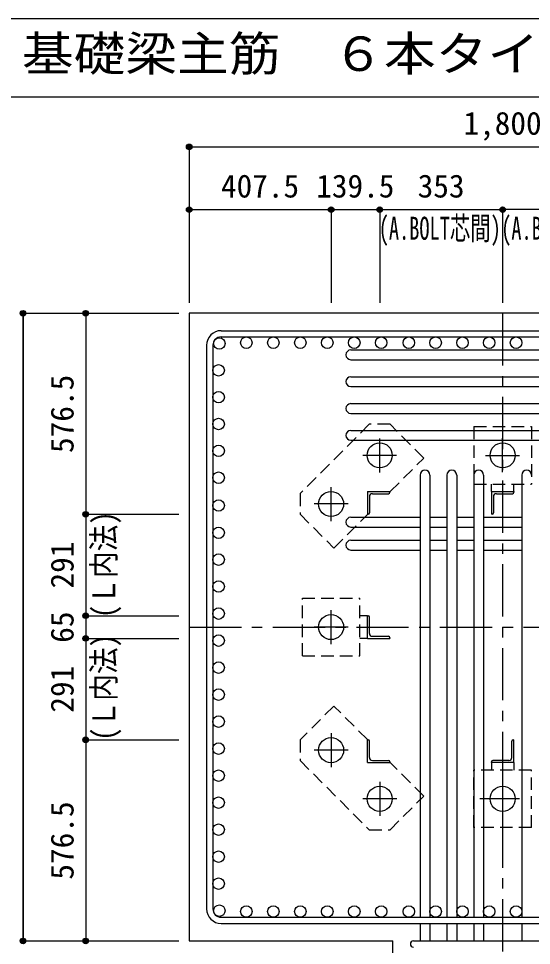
# Model space of a CAD drawing. Units: millimetres at full size, sheet at 1:30. Extents: x -5973 to 5954, y -4195 to 4201.
# Drawn here: x -837 to 635, y 1543 to 4201 of the extents above; entities that cross this region are included whole.
import ezdxf
from ezdxf.enums import TextEntityAlignment as Align

# ---------------------------------------------------------------- set-up
doc = ezdxf.new("R2010")
doc.units = ezdxf.units.MM
doc.header["$LTSCALE"] = 30
doc.header["$PDMODE"] = 32
doc.header["$PDSIZE"] = 15
doc.linetypes.add('CHAIN1', pattern=[8, 5, -1, 1, -1])
doc.linetypes.add('DASHED1', pattern=[1.8, 1.2, -0.6])
for name, color, linetype in [('0-1_躯体線', 2, 'Continuous'), ('0-2_アンカーボルト', 4, 'CHAIN1'), ('0-3_立上り筋', 3, 'Continuous'), ('0-4_フープ筋', 7, 'Continuous'), ('0-5_基礎梁筋', 7, 'Continuous'), ('0-6_スタラップ筋', 7, 'Continuous'), ('0-7_文字', 4, 'Continuous'), ('0-9_プレート', 4, 'DASHED1'), ('0-A_アングル', 4, 'Continuous'), ('0-D_寸法', 4, 'Continuous'), ('6-7_文字', 7, 'Continuous'), ('F-0_枠', 6, 'Continuous')]:
    doc.layers.add(name, color=color, linetype=linetype)
doc.styles.add('ＭＳ ゴシック', font='')
doc.styles.get('ＭＳ ゴシック').set_extended_font_data('MS Gothic')

msp = doc.modelspace()

# ---------------------------------------------------------------- linework, layer by layer
at = {"layer": '0-1_躯体線'}
for p, q in [((1852.44, 3356.03), (-347.56, 3356.03)), ((-347.56, 3356.03), (-347.56, 1556.03)), ((-347.56, 1556.03), (237.44, 1556.03)), ((237.44, 1156.03), (237.44, 1556.03))]:
    msp.add_line(p, q, dxfattribs=at)
at = {"layer": '0-2_アンカーボルト'}
for p, q in [((199.44, 2899.73), (199.44, 2997.23)), ((552.44, 2899.83), (552.44, 2997.33)), ((248.14, 2948.53), (150.64, 2948.53)), ((503.64, 2948.53), (601.14, 2948.53)), ((59.94, 2760.23), (59.94, 2857.73)), ((108.64, 2809.03), (11.14, 2809.03)), ((59.94, 2407.23), (59.94, 2504.73)), ((108.64, 2456.03), (11.14, 2456.03)), ((59.94, 2151.73), (59.94, 2054.23)), ((108.74, 2103.03), (11.24, 2103.03)), ((199.44, 2012.23), (199.44, 1914.73)), ((552.44, 2012.23), (552.44, 1914.73)), ((248.24, 1963.53), (150.74, 1963.53)), ((601.24, 1963.53), (486.74, 1963.53))]:
    msp.add_line(p, q, dxfattribs=at)
at = {"layer": '0-2_アンカーボルト', "color": 3, "linetype": 'Continuous'}
for centre in [(199.44, 2948.53), (552.44, 2948.53), (59.94, 2809.03), (59.94, 2456.03), (59.94, 2103.03), (199.44, 1963.53), (552.44, 1963.53)]:
    msp.add_circle(centre, 36, dxfattribs=at)
at = {"layer": '0-3_立上り筋'}
for centre in [(-260.87, 3269.33), (-183.41, 3271.53), (-105.95, 3271.53), (-28.49, 3271.53), (48.96, 3271.53), (126.42, 3271.53), (203.88, 3271.53), (282.94, 3271.53), (359.94, 3271.53), (436.94, 3271.53), (513.94, 3271.53), (590.94, 3271.53), (-263.06, 3192.33), (-263.06, 3115.33), (-263.06, 3038.33), (-263.06, 2961.33), (-263.06, 2884.33), (-263.06, 2804.59), (-263.06, 2726.53), (-263.06, 2649.53), (-263.06, 2572.53), (-263.06, 2494.76), (-263.06, 2417.3), (-263.06, 2339.84), (-263.06, 2262.39), (-263.06, 2184.93), (-263.06, 2107.47), (-263.06, 2030.01), (-263.06, 1952.56), (-263.06, 1875.1), (-263.06, 1797.64), (-263.06, 1720.19), (-260.87, 1642.73), (-183.41, 1640.53), (-105.95, 1640.53), (-28.49, 1640.53), (48.96, 1640.53), (126.42, 1640.53), (203.88, 1640.53), (282.94, 1640.53), (359.94, 1640.53), (436.94, 1640.53), (513.94, 1640.53), (590.94, 1640.53)]:
    msp.add_circle(centre, 16.5, dxfattribs=at)
at = {"layer": '0-4_フープ筋'}
for p, q in [((-255.56, 3306.03), (1360.44, 3306.03)), ((-255.56, 3288.03), (1360.44, 3288.03)), ((-297.56, 3264.03), (-297.56, 1648.03)), ((-279.56, 3264.03), (-279.56, 1648.03)), ((-255.56, 1624.03), (1360.44, 1624.03)), ((-255.56, 1606.03), (1360.44, 1606.03))]:
    msp.add_line(p, q, dxfattribs=at)
for centre, radius, start, end in [((-255.56, 3264.03), 42, 90, 180), ((-255.56, 3264.03), 24, 90, 180), ((-255.56, 1648.03), 42, 180, 270), ((-255.56, 1648.03), 24, 180, 270)]:
    msp.add_arc(centre, radius, start, end, dxfattribs=at)
at = {"layer": '0-5_基礎梁筋'}
for p, q in [((116.44, 3250.83), (1384.44, 3250.83)), ((116.44, 3222.83), (1384.44, 3222.83)), ((116.44, 3173.83), (1384.44, 3173.83)), ((116.44, 3145.83), (1384.44, 3145.83)), ((116.44, 3096.83), (1384.44, 3096.83)), ((116.44, 3068.83), (1384.44, 3068.83)), ((116.44, 3019.83), (1384.44, 3019.83)), ((116.44, 2991.83), (1384.44, 2991.83)), ((315.44, 2892.03), (315.44, 1624.03)), ((343.44, 2892.03), (343.44, 1624.03)), ((392.44, 2892.03), (392.44, 1624.03)), ((420.44, 2892.03), (420.44, 1624.03)), ((469.44, 2892.03), (469.44, 1624.03)), ((497.44, 2892.03), (497.44, 1624.03)), ((607.44, 2892.03), (607.44, 1624.03)), ((116.44, 2771.03), (315.44, 2771.03)), ((343.44, 2771.03), (392.44, 2771.03)), ((420.44, 2771.03), (469.44, 2771.03)), ((497.44, 2771.03), (607.44, 2771.03)), ((116.44, 2743.03), (315.44, 2743.03)), ((343.44, 2743.03), (392.44, 2743.03)), ((420.44, 2743.03), (469.44, 2743.03)), ((497.44, 2743.03), (607.44, 2743.03)), ((116.44, 2705.03), (315.44, 2705.03)), ((343.44, 2705.03), (392.44, 2705.03)), ((420.44, 2705.03), (469.44, 2705.03)), ((497.44, 2705.03), (607.44, 2705.03)), ((116.44, 2677.03), (315.44, 2677.03)), ((343.44, 2677.03), (392.44, 2677.03)), ((420.44, 2677.03), (469.44, 2677.03)), ((497.44, 2677.03), (607.44, 2677.03)), ((315.44, 1606.03), (315.44, 1556.03)), ((343.44, 1606.03), (343.44, 1556.03)), ((392.44, 1606.03), (392.44, 1556.03)), ((420.44, 1606.03), (420.44, 1556.03)), ((469.44, 1606.03), (469.44, 1556.03)), ((497.44, 1606.03), (497.44, 1556.03)), ((607.44, 1606.03), (607.44, 1556.03))]:
    msp.add_line(p, q, dxfattribs=at)
for centre, start, end in [((116.44, 3236.83), 90, 270), ((116.44, 3159.83), 90, 270), ((116.44, 3082.83), 90, 270), ((116.44, 3005.83), 90, 270), ((329.44, 2892.03), 0, 180), ((406.44, 2892.03), 0, 180), ((483.44, 2892.03), 0, 180), ((621.44, 2892.03), 0, 180), ((116.44, 2757.03), 90, 270), ((116.44, 2691.03), 90, 270)]:
    msp.add_arc(centre, 14, start, end, dxfattribs=at)
at = {"layer": '0-6_スタラップ筋'}
msp.add_line((296.44, 1556.03), (808.44, 1556.03), dxfattribs=at)
msp.add_arc((296.44, 1547.03), 9, 90, 270, dxfattribs=at)
at = {"layer": '0-9_プレート'}
for p, q in [((169.64, 3037.53), (-29.06, 2838.83)), ((229.04, 3037.53), (169.64, 3037.53)), ((325.94, 2940.63), (229.04, 3037.53)), ((469.94, 3031.03), (634.94, 3031.03)), ((469.94, 3031.03), (469.94, 2866.03)), ((634.94, 3031.03), (634.94, 2866.03)), ((229.84, 2844.53), (325.94, 2940.63)), ((469.94, 2866.03), (634.94, 2866.03)), ((519.94, 2844.53), (519.94, 2866.03)), ((584.94, 2844.53), (584.94, 2866.03)), ((-29.06, 2838.83), (-29.06, 2779.43)), ((-22.56, 2538.53), (142.44, 2538.53)), ((-22.56, 2373.53), (-22.56, 2538.53)), ((142.44, 2373.53), (142.44, 2538.53)), ((163.94, 2488.53), (142.44, 2488.53)), ((163.94, 2423.53), (142.44, 2423.53)), ((-22.56, 2373.53), (142.44, 2373.53)), ((67.84, 2229.53), (-29.06, 2132.63)), ((163.94, 2133.43), (67.84, 2229.53)), ((-29.06, 2132.63), (-29.06, 2073.23)), ((-29.06, 2073.23), (169.64, 1874.53)), ((519.94, 2067.53), (519.94, 2046.03)), ((584.94, 2067.53), (584.94, 2046.03)), ((634.94, 2046.03), (469.94, 2046.03)), ((469.94, 1881.03), (469.94, 2046.03)), ((634.94, 1881.03), (634.94, 2046.03)), ((169.64, 1874.53), (229.04, 1874.53)), ((634.94, 1881.03), (469.94, 1881.03))]:
    msp.add_line(p, q, dxfattribs=at)
for points in [[(-29.06, 2779.43), (67.84, 2682.53), (163.94, 2778.63)], [(229.04, 1874.53), (325.94, 1971.43), (229.84, 2067.53)]]:
    msp.add_lwpolyline(points, dxfattribs=at)
at = {"layer": '0-A_アングル'}
for p, q in [((163.94, 2844.53), (228.94, 2844.53)), ((163.94, 2844.53), (163.94, 2779.53)), ((228.94, 2844.53), (228.94, 2842.53)), ((519.94, 2844.53), (584.94, 2844.53)), ((519.94, 2844.53), (519.94, 2779.53)), ((584.94, 2844.53), (584.94, 2842.53)), ((169.94, 2830.03), (169.94, 2783.53)), ((178.44, 2838.53), (224.94, 2838.53)), ((525.94, 2830.03), (525.94, 2783.53)), ((534.44, 2838.53), (580.94, 2838.53)), ((165.94, 2779.53), (163.94, 2779.53)), ((521.94, 2779.53), (519.94, 2779.53)), ((163.94, 2488.53), (165.94, 2488.53)), ((163.94, 2423.53), (163.94, 2488.53)), ((169.94, 2438.03), (169.94, 2484.53)), ((163.94, 2423.53), (228.94, 2423.53)), ((178.44, 2429.53), (224.94, 2429.53)), ((228.94, 2425.53), (228.94, 2423.53)), ((163.94, 2132.53), (165.94, 2132.53)), ((163.94, 2067.53), (163.94, 2132.53)), ((169.94, 2082.03), (169.94, 2128.53)), ((578.94, 2082.03), (578.94, 2128.53)), ((582.94, 2132.53), (584.94, 2132.53)), ((584.94, 2067.53), (584.94, 2132.53)), ((178.44, 2073.53), (224.94, 2073.53)), ((570.44, 2073.53), (523.94, 2073.53)), ((163.94, 2067.53), (228.94, 2067.53)), ((228.94, 2069.53), (228.94, 2067.53)), ((519.94, 2067.53), (519.94, 2069.53)), ((584.94, 2067.53), (519.94, 2067.53))]:
    msp.add_line(p, q, dxfattribs=at)
for centre, radius, start, end in [((178.44, 2830.03), 8.5, 90, 180), ((224.94, 2842.53), 4, 270, 0), ((534.44, 2830.03), 8.5, 90, 180), ((580.94, 2842.53), 4, 270, 0), ((165.94, 2783.53), 4, 270, 0), ((521.94, 2783.53), 4, 270, 0), ((165.94, 2484.53), 4, 0, 90), ((178.44, 2438.03), 8.5, 180, 270), ((224.94, 2425.53), 4, 0, 90), ((165.94, 2128.53), 4, 0, 90), ((582.94, 2128.53), 4, 90, 180), ((178.44, 2082.03), 8.5, 180, 270), ((224.94, 2069.53), 4, 0, 90), ((523.94, 2069.53), 4, 90, 180), ((570.44, 2082.03), 8.5, 270, 0)]:
    msp.add_arc(centre, radius, start, end, dxfattribs=at)
at = {"layer": '0-D_寸法'}
for p, q in [((-347.56, 3833.07), (-347.56, 3653.07)), ((-347.56, 3833.07), (-347.56, 3653.07)), ((-347.56, 3833.07), (1452.44, 3833.07)), ((-347.56, 3833.07), (1452.44, 3833.07)), ((-347.56, 3653.07), (59.94, 3653.07)), ((-347.56, 3653.07), (-347.56, 3386.03)), ((-347.56, 3653.07), (-347.56, 3386.03)), ((59.94, 3653.07), (199.44, 3653.07)), ((59.94, 3653.07), (59.94, 3386.03)), ((199.44, 3653.07), (552.44, 3653.07)), ((199.44, 3653.07), (199.44, 3386.03)), ((905.44, 3653.07), (552.44, 3653.07)), ((552.44, 3653.07), (552.44, 3386.03)), ((-824.6, 3356.03), (-644.6, 3356.03)), ((-824.6, 3356.03), (-644.6, 3356.03)), ((-824.6, 3356.03), (-824.6, 1556.03)), ((-824.6, 1556.03), (-824.6, 3356.03)), ((-644.6, 3356.03), (-644.6, 2779.53)), ((-644.6, 3356.03), (-377.56, 3356.03)), ((-644.6, 2779.53), (-377.56, 2779.53)), ((-644.6, 2779.53), (-644.6, 2488.53)), ((-644.6, 2488.53), (-377.56, 2488.53)), ((-644.6, 2488.53), (-644.6, 2423.53)), ((-644.6, 2423.53), (-377.56, 2423.53)), ((-644.6, 2423.53), (-644.6, 2132.53)), ((-644.6, 2132.53), (-377.56, 2132.53)), ((-644.6, 2132.53), (-644.6, 1556.03)), ((-824.6, 1556.03), (-644.6, 1556.03)), ((-644.6, 1556.03), (-377.56, 1556.03)), ((-644.6, 1556.03), (-377.56, 1556.03))]:
    msp.add_line(p, q, dxfattribs=at)
at = {"layer": '0-D_寸法', "linetype": 'CHAIN1'}
for p, q in [((552.44, 3356.03), (552.44, 1156.03)), ((-347.56, 2456.03), (1452.44, 2456.03))]:
    msp.add_line(p, q, dxfattribs=at)
at = {"layer": '0-D_寸法'}
for centre, radius in [((-347.56, 3833.07), 8), ((-347.56, 3833.07), 7.2), ((-347.56, 3833.07), 6.4), ((-347.56, 3833.07), 5.6), ((-347.56, 3833.07), 4.8), ((-347.56, 3833.07), 4), ((-347.56, 3833.07), 3.2), ((-347.56, 3833.07), 2.4), ((-347.56, 3833.07), 1.6), ((-347.56, 3833.07), 0.8), ((-347.56, 3653.07), 8), ((-347.56, 3653.07), 8), ((-347.56, 3653.07), 7.2), ((-347.56, 3653.07), 7.2), ((-347.56, 3653.07), 6.4), ((-347.56, 3653.07), 6.4), ((-347.56, 3653.07), 5.6), ((-347.56, 3653.07), 5.6), ((-347.56, 3653.07), 4.8), ((-347.56, 3653.07), 4.8), ((-347.56, 3653.07), 4), ((-347.56, 3653.07), 4), ((-347.56, 3653.07), 3.2), ((-347.56, 3653.07), 3.2), ((-347.56, 3653.07), 2.4), ((-347.56, 3653.07), 2.4), ((-347.56, 3653.07), 1.6), ((-347.56, 3653.07), 1.6), ((-347.56, 3653.07), 0.8), ((-347.56, 3653.07), 0.8), ((59.94, 3653.07), 8), ((59.94, 3653.07), 8), ((59.94, 3653.07), 7.2), ((59.94, 3653.07), 7.2), ((59.94, 3653.07), 6.4), ((59.94, 3653.07), 6.4), ((59.94, 3653.07), 5.6), ((59.94, 3653.07), 5.6), ((59.94, 3653.07), 4.8), ((59.94, 3653.07), 4.8), ((59.94, 3653.07), 4), ((59.94, 3653.07), 4), ((59.94, 3653.07), 3.2), ((59.94, 3653.07), 3.2), ((59.94, 3653.07), 2.4), ((59.94, 3653.07), 2.4), ((59.94, 3653.07), 1.6), ((59.94, 3653.07), 1.6), ((59.94, 3653.07), 0.8), ((59.94, 3653.07), 0.8), ((199.44, 3653.07), 8), ((199.44, 3653.07), 8), ((199.44, 3653.07), 7.2), ((199.44, 3653.07), 7.2), ((199.44, 3653.07), 6.4), ((199.44, 3653.07), 6.4), ((199.44, 3653.07), 5.6), ((199.44, 3653.07), 5.6), ((199.44, 3653.07), 4.8), ((199.44, 3653.07), 4.8), ((199.44, 3653.07), 4), ((199.44, 3653.07), 4), ((199.44, 3653.07), 3.2), ((199.44, 3653.07), 3.2), ((199.44, 3653.07), 2.4), ((199.44, 3653.07), 2.4), ((199.44, 3653.07), 1.6), ((199.44, 3653.07), 1.6), ((199.44, 3653.07), 0.8), ((199.44, 3653.07), 0.8), ((552.44, 3653.07), 8), ((552.44, 3653.07), 7.2), ((552.44, 3653.07), 6.4), ((552.44, 3653.07), 5.6), ((552.44, 3653.07), 4.8), ((552.44, 3653.07), 4), ((552.44, 3653.07), 3.2), ((552.44, 3653.07), 2.4), ((552.44, 3653.07), 1.6), ((552.44, 3653.07), 0.8), ((-824.6, 3356.03), 8), ((-824.6, 3356.03), 7.2), ((-824.6, 3356.03), 6.4), ((-824.6, 3356.03), 5.6), ((-824.6, 3356.03), 4.8), ((-824.6, 3356.03), 4), ((-824.6, 3356.03), 3.2), ((-824.6, 3356.03), 2.4), ((-824.6, 3356.03), 1.6), ((-824.6, 3356.03), 0.8), ((-644.6, 3356.03), 8), ((-644.6, 3356.03), 8), ((-644.6, 3356.03), 7.2), ((-644.6, 3356.03), 7.2), ((-644.6, 3356.03), 6.4), ((-644.6, 3356.03), 6.4), ((-644.6, 3356.03), 5.6), ((-644.6, 3356.03), 5.6), ((-644.6, 3356.03), 4.8), ((-644.6, 3356.03), 4.8), ((-644.6, 3356.03), 4), ((-644.6, 3356.03), 4), ((-644.6, 3356.03), 3.2), ((-644.6, 3356.03), 3.2), ((-644.6, 3356.03), 2.4), ((-644.6, 3356.03), 2.4), ((-644.6, 3356.03), 1.6), ((-644.6, 3356.03), 1.6), ((-644.6, 3356.03), 0.8), ((-644.6, 3356.03), 0.8), ((-644.6, 2779.53), 8), ((-644.6, 2779.53), 8), ((-644.6, 2779.53), 7.2), ((-644.6, 2779.53), 7.2), ((-644.6, 2779.53), 6.4), ((-644.6, 2779.53), 6.4), ((-644.6, 2779.53), 5.6), ((-644.6, 2779.53), 5.6), ((-644.6, 2779.53), 4.8), ((-644.6, 2779.53), 4.8), ((-644.6, 2779.53), 4), ((-644.6, 2779.53), 4), ((-644.6, 2779.53), 3.2), ((-644.6, 2779.53), 3.2), ((-644.6, 2779.53), 2.4), ((-644.6, 2779.53), 2.4), ((-644.6, 2779.53), 1.6), ((-644.6, 2779.53), 1.6), ((-644.6, 2779.53), 0.8), ((-644.6, 2779.53), 0.8), ((-644.6, 2488.53), 8), ((-644.6, 2488.53), 8), ((-644.6, 2488.53), 7.2), ((-644.6, 2488.53), 7.2), ((-644.6, 2488.53), 6.4), ((-644.6, 2488.53), 6.4), ((-644.6, 2488.53), 5.6), ((-644.6, 2488.53), 5.6), ((-644.6, 2488.53), 4.8), ((-644.6, 2488.53), 4.8), ((-644.6, 2488.53), 4), ((-644.6, 2488.53), 4), ((-644.6, 2488.53), 3.2), ((-644.6, 2488.53), 3.2), ((-644.6, 2488.53), 2.4), ((-644.6, 2488.53), 2.4), ((-644.6, 2488.53), 1.6), ((-644.6, 2488.53), 1.6), ((-644.6, 2488.53), 0.8), ((-644.6, 2488.53), 0.8), ((-644.6, 2423.53), 8), ((-644.6, 2423.53), 8), ((-644.6, 2423.53), 7.2), ((-644.6, 2423.53), 7.2), ((-644.6, 2423.53), 6.4), ((-644.6, 2423.53), 6.4), ((-644.6, 2423.53), 5.6), ((-644.6, 2423.53), 5.6), ((-644.6, 2423.53), 4.8), ((-644.6, 2423.53), 4.8), ((-644.6, 2423.53), 4), ((-644.6, 2423.53), 4), ((-644.6, 2423.53), 3.2), ((-644.6, 2423.53), 3.2), ((-644.6, 2423.53), 2.4), ((-644.6, 2423.53), 2.4), ((-644.6, 2423.53), 1.6), ((-644.6, 2423.53), 1.6), ((-644.6, 2423.53), 0.8), ((-644.6, 2423.53), 0.8), ((-644.6, 2132.53), 8), ((-644.6, 2132.53), 8), ((-644.6, 2132.53), 7.2), ((-644.6, 2132.53), 7.2), ((-644.6, 2132.53), 6.4), ((-644.6, 2132.53), 6.4), ((-644.6, 2132.53), 5.6), ((-644.6, 2132.53), 5.6), ((-644.6, 2132.53), 4.8), ((-644.6, 2132.53), 4.8), ((-644.6, 2132.53), 4), ((-644.6, 2132.53), 4), ((-644.6, 2132.53), 3.2), ((-644.6, 2132.53), 3.2), ((-644.6, 2132.53), 2.4), ((-644.6, 2132.53), 2.4), ((-644.6, 2132.53), 1.6), ((-644.6, 2132.53), 1.6), ((-644.6, 2132.53), 0.8), ((-644.6, 2132.53), 0.8), ((-824.6, 1556.03), 8), ((-824.6, 1556.03), 7.2), ((-824.6, 1556.03), 6.4), ((-824.6, 1556.03), 5.6), ((-824.6, 1556.03), 4.8), ((-824.6, 1556.03), 4), ((-824.6, 1556.03), 3.2), ((-824.6, 1556.03), 2.4), ((-824.6, 1556.03), 1.6), ((-824.6, 1556.03), 0.8), ((-644.6, 1556.03), 8), ((-644.6, 1556.03), 8), ((-644.6, 1556.03), 7.2), ((-644.6, 1556.03), 7.2), ((-644.6, 1556.03), 6.4), ((-644.6, 1556.03), 6.4), ((-644.6, 1556.03), 5.6), ((-644.6, 1556.03), 5.6), ((-644.6, 1556.03), 4.8), ((-644.6, 1556.03), 4.8), ((-644.6, 1556.03), 4), ((-644.6, 1556.03), 4), ((-644.6, 1556.03), 3.2), ((-644.6, 1556.03), 3.2), ((-644.6, 1556.03), 2.4), ((-644.6, 1556.03), 2.4), ((-644.6, 1556.03), 1.6), ((-644.6, 1556.03), 1.6), ((-644.6, 1556.03), 0.8), ((-644.6, 1556.03), 0.8)]:
    msp.add_circle(centre, radius, dxfattribs=at)
at = {"layer": '0-D_寸法', "color": 7}
for p in [(-347.56, 3833.07), (-347.56, 3833.07), (-347.56, 3653.07), (-347.56, 3653.07), (59.94, 3653.07), (199.44, 3653.07), (199.44, 3653.07), (552.44, 3653.07), (-824.6, 3356.03), (-644.6, 3356.03), (-644.6, 3356.03), (-644.6, 2779.53), (-644.6, 2779.53), (-644.6, 2488.53), (-644.6, 2488.53), (-644.6, 2423.53), (-644.6, 2423.53), (-644.6, 2132.53), (-644.6, 2132.53), (-824.6, 1556.03), (-644.6, 1556.03), (-644.6, 1556.03)]:
    msp.add_point(p, dxfattribs=at)
at = {"layer": 'F-0_枠'}
msp.add_line((-5972.88, 4201.15), (5954.1, 4201.15), dxfattribs=at)
at = {"layer": 'F-0_枠', "color": 2}
msp.add_line((-5972.88, 3976.15), (3723.6, 3976.15), dxfattribs=at)

# ---------------------------------------------------------------- texts
at = {"layer": '0-7_文字', "style": 'ＭＳ ゴシック', "width": 0.65}
for p in [(196.7, 3546.94), (548.18, 3546.94)]:
    msp.add_text('(A.BOLT芯間)', height=65.98, dxfattribs=at).set_placement(p, align=Align.BOTTOM_LEFT)
at = {"layer": '0-7_文字', "style": 'ＭＳ ゴシック', "width": 0.85}
for p in [(-540.02, 2482.04), (-540.02, 2130.03)]:
    msp.add_text('(Ｌ内法)', height=65.98, rotation=90, dxfattribs=at).set_placement(p, align=Align.BOTTOM_LEFT)
at = {"layer": '0-D_寸法', "style": 'ＭＳ ゴシック'}
for s, p in [('1,800', (439.94, 3848.07)), ('407.5', (-256.31, 3668.07)), ('139.5', (17.19, 3668.07)), ('353', (308.44, 3668.07))]:
    msp.add_text(s, height=65.98, dxfattribs=at).set_placement(p, align=Align.BOTTOM_LEFT)
for s, p in [('576.5', (-659.6, 2955.28)), ('291', (-659.6, 2566.53)), ('65', (-659.6, 2411.03)), ('291', (-659.6, 2210.53)), ('576.5', (-659.6, 1731.78))]:
    msp.add_text(s, height=65.98, rotation=90, dxfattribs=at).set_placement(p, align=Align.BOTTOM_LEFT)
at = {"layer": '6-7_文字', "color": 2, "style": 'ＭＳ ゴシック', "width": 1.1}
msp.add_text('\u3000\u3000基礎梁主筋\u3000６本タイプ', height=98.97, dxfattribs=at).set_placement((-1124.64, 4021.15), align=Align.BOTTOM_LEFT)

doc.saveas('drawing.dxf')
